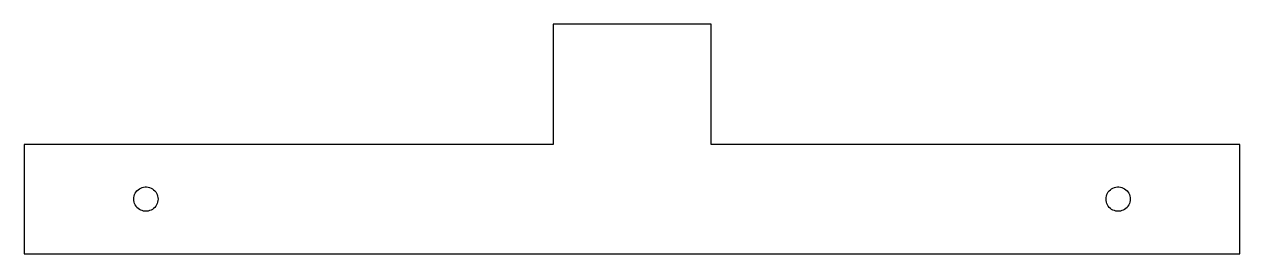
# Model space of a CAD drawing. Header units: metres. Extents: x -50 to 50, y -4 to 14.
import ezdxf

# ---------------------------------------------------------------- set-up
doc = ezdxf.new("R2010")
doc.units = ezdxf.units.M

msp = doc.modelspace()

# ---------------------------------------------------------------- linework, layer by layer
for p, q in [((6.5, 14.4), (-6.5, 14.4)), ((-6.5, 14.4), (-6.5, 4.5)), ((6.5, 4.5), (6.5, 14.4)), ((-6.5, 4.5), (-50, 4.5)), ((-50, 4.5), (-50, -4.5)), ((50, 4.5), (6.5, 4.5)), ((50, -4.5), (50, 4.5)), ((-41, 0), (-40.9921, 0.12532)), ((-40.9921, -0.12532), (-41, 0)), ((-40.9921, 0.12532), (-40.9686, 0.248688)), ((-40.9686, 0.248688), (-40.9298, 0.368118)), ((-40.9298, 0.368118), (-40.8763, 0.48175)), ((-40.8763, 0.48175), (-40.809, 0.587784)), ((-40.809, 0.587784), (-40.729, 0.68454)), ((-40.729, 0.68454), (-40.6374, 0.770508)), ((-40.6374, 0.770508), (-40.5358, 0.844315)), ((-40.5358, 0.844315), (-40.4258, 0.904816)), ((-40.4258, 0.904816), (-40.309, 0.95105)), ((-40.309, 0.95105), (-40.1874, 0.982285)), ((-40.1874, 0.982285), (-40.0628, 0.998016)), ((-40.0628, 0.998016), (-39.9372, 0.998016)), ((-39.9372, 0.998016), (-39.8126, 0.982285)), ((-39.8126, 0.982285), (-39.691, 0.95105)), ((-39.691, 0.95105), (-39.5742, 0.904816)), ((-39.5742, 0.904816), (-39.4642, 0.844315)), ((-39.4642, 0.844315), (-39.3626, 0.770508)), ((-39.3626, 0.770508), (-39.271, 0.68454)), ((-39.271, 0.68454), (-39.191, 0.587784)), ((-39.191, 0.587784), (-39.1237, 0.48175)), ((-39.1237, 0.48175), (-39.0702, 0.368118)), ((-39.0702, 0.368118), (-39.0314, 0.248688)), ((-39.0314, 0.248688), (-39.0079, 0.12532)), ((-39.0079, 0.12532), (-39, 0)), ((-39, 0), (-39.0079, -0.12532)), ((39, 0), (39.0079, 0.12532)), ((39.0079, -0.12532), (39, 0)), ((39.0079, 0.12532), (39.0314, 0.248688)), ((39.0314, 0.248688), (39.0702, 0.368118)), ((39.0702, 0.368118), (39.1237, 0.48175)), ((39.1237, 0.48175), (39.191, 0.587784)), ((39.191, 0.587784), (39.271, 0.68454)), ((39.271, 0.68454), (39.3626, 0.770508)), ((39.3626, 0.770508), (39.4642, 0.844315)), ((39.4642, 0.844315), (39.5742, 0.904816)), ((39.5742, 0.904816), (39.691, 0.95105)), ((39.691, 0.95105), (39.8126, 0.982285)), ((39.8126, 0.982285), (39.9372, 0.998016)), ((39.9372, 0.998016), (40.0628, 0.998016)), ((40.0628, 0.998016), (40.1874, 0.982285)), ((40.1874, 0.982285), (40.309, 0.95105)), ((40.309, 0.95105), (40.4258, 0.904816)), ((40.4258, 0.904816), (40.5358, 0.844315)), ((40.5358, 0.844315), (40.6374, 0.770508)), ((40.6374, 0.770508), (40.729, 0.68454)), ((40.729, 0.68454), (40.809, 0.587784)), ((40.809, 0.587784), (40.8763, 0.48175)), ((40.8763, 0.48175), (40.9298, 0.368118)), ((40.9298, 0.368118), (40.9686, 0.248688)), ((40.9686, 0.248688), (40.9921, 0.12532)), ((40.9921, 0.12532), (41, 0)), ((41, 0), (40.9921, -0.12532)), ((-40.9686, -0.248688), (-40.9921, -0.12532)), ((-40.9298, -0.368118), (-40.9686, -0.248688)), ((-40.8763, -0.48175), (-40.9298, -0.368118)), ((-40.809, -0.587784), (-40.8763, -0.48175)), ((-40.729, -0.68454), (-40.809, -0.587784)), ((-40.6374, -0.770508), (-40.729, -0.68454)), ((-40.5358, -0.844315), (-40.6374, -0.770508)), ((-40.4258, -0.904816), (-40.5358, -0.844315)), ((-40.309, -0.95105), (-40.4258, -0.904816)), ((-40.1874, -0.982285), (-40.309, -0.95105)), ((-40.0628, -0.998016), (-40.1874, -0.982285)), ((-39.9372, -0.998016), (-40.0628, -0.998016)), ((-39.8126, -0.982285), (-39.9372, -0.998016)), ((-39.691, -0.95105), (-39.8126, -0.982285)), ((-39.5742, -0.904816), (-39.691, -0.95105)), ((-39.4642, -0.844315), (-39.5742, -0.904816)), ((-39.3626, -0.770508), (-39.4642, -0.844315)), ((-39.271, -0.68454), (-39.3626, -0.770508)), ((-39.191, -0.587784), (-39.271, -0.68454)), ((-39.1237, -0.48175), (-39.191, -0.587784)), ((-39.0702, -0.368118), (-39.1237, -0.48175)), ((-39.0314, -0.248688), (-39.0702, -0.368118)), ((-39.0079, -0.12532), (-39.0314, -0.248688)), ((39.0314, -0.248688), (39.0079, -0.12532)), ((39.0702, -0.368118), (39.0314, -0.248688)), ((39.1237, -0.48175), (39.0702, -0.368118)), ((39.191, -0.587784), (39.1237, -0.48175)), ((39.271, -0.68454), (39.191, -0.587784)), ((39.3626, -0.770508), (39.271, -0.68454)), ((39.4642, -0.844315), (39.3626, -0.770508)), ((39.5742, -0.904816), (39.4642, -0.844315)), ((39.691, -0.95105), (39.5742, -0.904816)), ((39.8126, -0.982285), (39.691, -0.95105)), ((39.9372, -0.998016), (39.8126, -0.982285)), ((40.0628, -0.998016), (39.9372, -0.998016)), ((40.1874, -0.982285), (40.0628, -0.998016)), ((40.309, -0.95105), (40.1874, -0.982285)), ((40.4258, -0.904816), (40.309, -0.95105)), ((40.5358, -0.844315), (40.4258, -0.904816)), ((40.6374, -0.770508), (40.5358, -0.844315)), ((40.729, -0.68454), (40.6374, -0.770508)), ((40.809, -0.587784), (40.729, -0.68454)), ((40.8763, -0.48175), (40.809, -0.587784)), ((40.9298, -0.368118), (40.8763, -0.48175)), ((40.9686, -0.248688), (40.9298, -0.368118)), ((40.9921, -0.12532), (40.9686, -0.248688)), ((-50, -4.5), (50, -4.5))]:
    msp.add_line(p, q)

doc.saveas('drawing.dxf')
